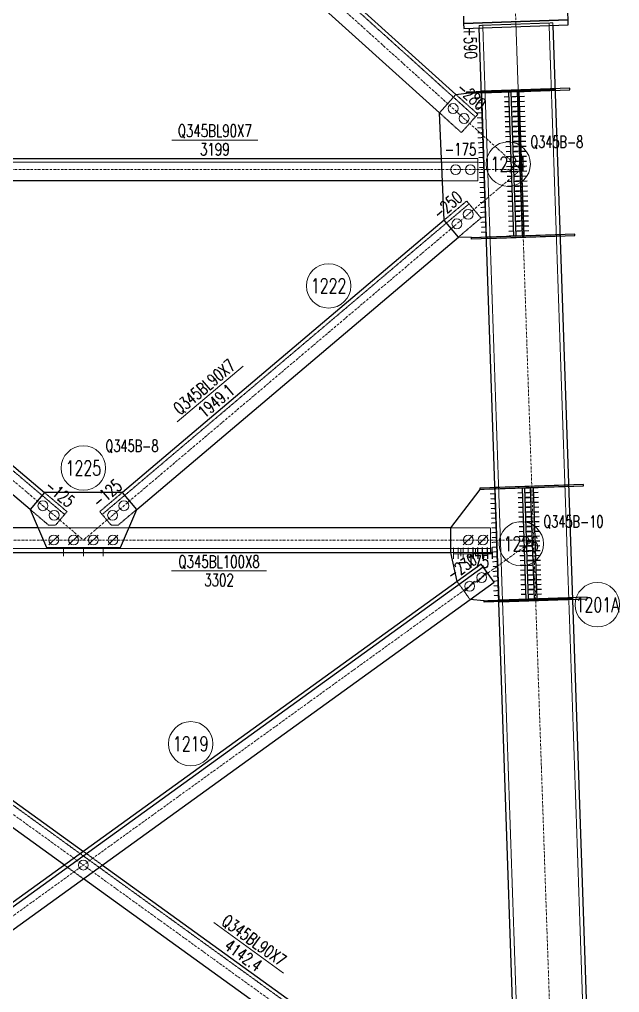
# Model space of a CAD drawing. Extents: x 4047 to 43290, y -150151 to -101862.
# Drawn here: x 40606 to 43040, y -141079 to -137136 of the extents above; entities that cross this region are included whole.
import ezdxf
from ezdxf.enums import TextEntityAlignment as Align

# ---------------------------------------------------------------- set-up
doc = ezdxf.new("R2010")
doc.units = 0
doc.header["$MEASUREMENT"] = 0
doc.linetypes.add('Dash', pattern=[2.75, 2, -0.75])
doc.linetypes.add('DashDot', pattern=[15.6, 9, -3, 0.6, -3])
doc.layers.get('0').update_dxf_attribs({"linetype": 'CONTINUOUS', "lineweight": 25})
doc.styles.get("Standard").update_dxf_attribs({"font": 'simplex.shx', "width": 0.7, "height": 3, "bigfont": 'gbhzfs.shx'})

# ---------------------------------------------------------------- blocks, each defined once
blk = doc.blocks.new('M20X45S')
at = {"color": 3, "linetype": 'Continuous', "lineweight": 13}
blk.add_circle((0, 0), 1, dxfattribs=at)
blk = doc.blocks.new('M20X55S')
at = {"color": 3, "linetype": 'Continuous', "lineweight": 13}
blk.add_line((-1, -1), (1, 1), dxfattribs=at)
blk.add_circle((0, 0), 1, dxfattribs=at)

msp = doc.modelspace()

# ---------------------------------------------------------------- linework, layer by layer
at = {"color": 2, "linetype": 'DashDot', "lineweight": 15}
for p, q in [((42376.05543, -130050.3487), (42639.90418, -137744.18072)), ((39197.25712, -134642.35624), (42639.90418, -137744.18072)), ((42619.68288, -137154.52735), (42883.53163, -144848.35938)), ((39090.85044, -137744.17792), (40865.39546, -139245.06297)), ((39090.88457, -137744.18072), (42639.90418, -137744.18072)), ((42639.93832, -137744.17792), (40865.3933, -139245.06297)), ((42691.37526, -139245.06319), (38946.76732, -141946.65232)), ((39039.4135, -139245.06319), (42784.02144, -141946.65232)), ((39039.41399, -139245.06354), (42691.37477, -139245.06354))]:
    msp.add_line(p, q, dxfattribs=at)
at = {"color": 1, "linetype": 'Dash', "lineweight": 20}
for p, q in [((39387.8433, -134766.96326), (42455.3134, -137530.75335)), ((42470.27071, -137159.65123), (42769.09505, -137149.40348)), ((42754.10386, -137149.91758), (42997.04584, -144234.10798)), ((42769.09505, -137149.40348), (42769.43778, -137159.39761)), ((42470.61345, -137169.64535), (42470.27071, -137159.65123)), ((42485.2619, -137159.13712), (42728.20388, -144243.32753)), ((42376.20306, -137439.28448), (42465.35402, -137519.60948)), ((42419.81981, -137434.85694), (42479.63814, -137432.80556)), ((42479.63814, -137432.80556), (42459.64989, -137433.49103)), ((42480.32959, -137452.96816), (42460.34134, -137453.65363)), ((42481.02104, -137473.13077), (42461.03279, -137473.81623)), ((42481.71248, -137493.29337), (42461.72423, -137493.97884)), ((42398.41652, -137593.90195), (42309.26556, -137513.57695)), ((42465.35402, -137519.60948), (42398.41652, -137593.90195)), ((42482.40393, -137513.45597), (42462.41568, -137514.14144)), ((42483.09538, -137533.61858), (42463.10713, -137534.30404)), ((42483.78682, -137553.78118), (42463.79857, -137554.46665)), ((42484.47827, -137573.94378), (42464.49002, -137574.62925)), ((42485.16972, -137594.10639), (42465.18147, -137594.79186)), ((42485.86117, -137614.26899), (42465.87292, -137614.95446)), ((42486.55261, -137634.4316), (42466.56436, -137635.11706)), ((42487.24406, -137654.5942), (42467.25581, -137655.27967)), ((42317.41514, -137699.18072), (42464.90418, -137699.18072)), ((42464.90418, -137699.18072), (42464.90418, -137789.18072)), ((42487.93551, -137674.7568), (42467.94726, -137675.44227)), ((42488.62695, -137694.91941), (42468.6387, -137695.60488)), ((39265.88457, -137714.18072), (42464.90418, -137714.18072)), ((42489.3184, -137715.08201), (42469.33015, -137715.76748)), ((42490.00985, -137735.24462), (42470.0216, -137735.93008)), ((42490.70129, -137755.40722), (42470.71305, -137756.09269)), ((42491.39274, -137775.56982), (42471.40449, -137776.25529)), ((42464.90418, -137789.18072), (42321.36691, -137789.18072)), ((42492.08419, -137795.73243), (42472.09594, -137796.4179)), ((42492.77564, -137815.89503), (42472.78739, -137816.5805)), ((42493.46708, -137836.05764), (42473.47883, -137836.7431)), ((42494.15853, -137856.22024), (42474.17028, -137856.90571)), ((39301.10503, -137882.71683), (40789.32824, -139141.43494)), ((42429.68373, -137882.71683), (40941.46052, -139141.43494)), ((42419.99704, -137871.26397), (42328.37369, -137948.75769)), ((42478.11719, -137939.98112), (42419.99704, -137871.26397)), ((42494.84998, -137876.38284), (42474.86173, -137877.06831)), ((42495.54142, -137896.54545), (42475.55317, -137897.23092)), ((42386.49395, -138017.47476), (42478.11719, -137939.98112)), ((42496.23287, -137916.70805), (42476.24462, -137917.39352)), ((42496.92432, -137936.87066), (42476.93607, -137937.55612)), ((42497.61577, -137957.03326), (42477.62752, -137957.71873)), ((42498.30721, -137977.19586), (42478.31896, -137977.88133)), ((42499.69011, -138017.52107), (42439.87177, -138019.57245)), ((42498.99866, -137997.35847), (42479.01041, -137998.04394)), ((42499.69011, -138017.52107), (42479.70186, -138018.20654)), ((42474.87359, -139040.22575), (42534.69192, -139038.17436)), ((42534.69192, -139038.17436), (42514.70367, -139038.85983)), ((40707.39292, -139052.48948), (40799.01493, -139129.98208)), ((41023.39584, -139052.48948), (40931.77382, -139129.98208)), ((42535.36455, -139057.7881), (42515.3763, -139058.47356)), ((42536.03717, -139077.40183), (42516.04892, -139078.0873)), ((40724.09723, -139184.49211), (40649.27303, -139121.20686)), ((41006.69153, -139184.49211), (41081.51572, -139121.20686)), ((42536.7098, -139097.01556), (42516.72155, -139097.70103)), ((42537.38242, -139116.6293), (42517.39417, -139117.31476)), ((40799.01493, -139129.98208), (40752.51881, -139184.95581)), ((40931.77382, -139129.98208), (40978.26995, -139184.95581)), ((42538.05505, -139136.24303), (42518.0668, -139136.9285)), ((42538.72767, -139155.85676), (42518.73942, -139156.54223)), ((41049.77513, -139195.06354), (40681.01363, -139195.06354)), ((40752.51881, -139184.95581), (40724.09723, -139184.49211)), ((40978.26995, -139184.95581), (41006.69153, -139184.49211)), ((42516.37477, -139195.06354), (42356.37477, -139195.06354)), ((42516.37477, -139295.06354), (42516.37477, -139195.06354)), ((42539.40029, -139175.4705), (42519.41205, -139176.15596)), ((42540.07292, -139195.08423), (42520.08467, -139195.7697)), ((42540.74554, -139214.69796), (42520.75729, -139215.38343)), ((42541.41817, -139234.3117), (42521.42992, -139234.99716)), ((39214.41399, -139280.06354), (42516.37477, -139280.06354)), ((42366.37477, -139295.06354), (42366.37477, -139275.0753)), ((42386.02967, -139295.06354), (42386.02967, -139275.0753)), ((42405.68456, -139295.06354), (42405.68456, -139275.0753)), ((42425.33946, -139295.06354), (42425.33946, -139275.0753)), ((42444.99435, -139295.06354), (42444.99435, -139275.0753)), ((42464.64925, -139295.06354), (42464.64925, -139275.0753)), ((42484.30414, -139295.06354), (42484.30414, -139275.0753)), ((42503.95904, -139295.06354), (42503.95904, -139275.0753)), ((42542.09079, -139253.92543), (42522.10254, -139254.6109)), ((42542.76342, -139273.53916), (42522.77517, -139274.22463)), ((42523.61393, -139295.06354), (42523.61393, -139275.0753)), ((42356.37477, -139295.06354), (42516.37477, -139295.06354)), ((42366.37477, -139295.06354), (42366.37477, -139301.06001)), ((42523.61393, -139295.06354), (42366.37477, -139295.06354)), ((42366.37477, -139301.06001), (42366.37477, -139321.04825)), ((42366.37477, -139301.06001), (42523.61393, -139301.06001)), ((42386.02967, -139301.06001), (42386.02967, -139321.04825)), ((42405.68456, -139301.06001), (42405.68456, -139321.04825)), ((42425.33946, -139301.06001), (42425.33946, -139321.04825)), ((42444.99435, -139301.06001), (42444.99435, -139321.04825)), ((42464.64925, -139301.06001), (42464.64925, -139321.04825)), ((42484.30414, -139301.06001), (42484.30414, -139321.04825)), ((42503.95904, -139301.06001), (42503.95904, -139321.04825)), ((42543.43604, -139293.1529), (42523.44779, -139293.83836)), ((42523.61393, -139301.06001), (42523.61393, -139295.06354)), ((42523.61393, -139301.06001), (42523.61393, -139321.04825)), ((42544.10867, -139312.76663), (42524.12042, -139313.4521)), ((39243.48962, -139355.30354), (42602.88582, -141778.97737)), ((42544.78129, -139332.38036), (42524.79304, -139333.06583)), ((42545.45391, -139351.99409), (42525.46566, -139352.67956)), ((42546.12654, -139371.60783), (42526.13829, -139372.2933)), ((42546.79916, -139391.22156), (42526.81091, -139391.90703)), ((42433.86336, -139486.33698), (42381.20573, -139413.34949)), ((42547.47179, -139410.83529), (42527.48354, -139411.52076)), ((42548.14441, -139430.44903), (42528.15616, -139431.1345)), ((42548.81704, -139450.06276), (42528.82879, -139450.74823)), ((42549.48966, -139469.67649), (42529.50141, -139470.36196)), ((42550.16229, -139489.29023), (42490.34395, -139491.34161)), ((42550.16229, -139489.29023), (42530.17404, -139489.9757)), ((40865.39438, -140506.94848), (40942.3063, -140562.43744)), ((40865.39438, -140617.92641), (40788.48246, -140562.43744))]:
    msp.add_line(p, q, dxfattribs=at)
at = {"color": 7, "linetype": 'Continuous', "lineweight": 30}
for p, q in [((42625.22838, -137427.81275), (42605.24014, -137428.49822)), ((42633.22367, -137427.53857), (42653.21191, -137426.8531)), ((42591.22655, -137428.9788), (42571.76053, -137429.64635)), ((42591.918, -137449.1414), (42572.45198, -137449.80896)), ((42599.01296, -137428.71177), (42618.47897, -137428.04421)), ((42599.7044, -137448.87438), (42619.17042, -137448.20682)), ((42625.91982, -137447.97536), (42605.93159, -137448.66082)), ((42633.91512, -137447.70117), (42653.90336, -137447.0157)), ((42634.60657, -137467.86377), (42654.5948, -137467.17831)), ((42592.60944, -137469.304), (42573.14343, -137469.97156)), ((42593.30089, -137489.46661), (42573.83488, -137490.13417)), ((42600.39585, -137469.03698), (42619.86187, -137468.36942)), ((42601.0873, -137489.19958), (42620.55331, -137488.53203)), ((42626.61127, -137468.13796), (42606.62304, -137468.82343)), ((42627.30272, -137488.30056), (42607.31448, -137488.98603)), ((42635.29801, -137488.02638), (42655.28625, -137487.34091)), ((42593.99234, -137509.62921), (42574.52632, -137510.29677)), ((42594.68379, -137529.79182), (42575.21777, -137530.45937)), ((42601.77874, -137509.36219), (42621.24476, -137508.69463)), ((42602.47019, -137529.52479), (42621.93621, -137528.85723)), ((42627.99417, -137508.46317), (42608.00593, -137509.14864)), ((42628.68561, -137528.62577), (42608.69738, -137529.31124)), ((42635.98946, -137508.18898), (42655.9777, -137507.50351)), ((42636.68091, -137528.35159), (42656.66914, -137527.66612)), ((42595.37523, -137549.95442), (42575.90922, -137550.62198)), ((42596.06668, -137570.11702), (42576.60066, -137570.78458)), ((42603.16164, -137549.6874), (42622.62765, -137549.01984)), ((42603.85309, -137569.85), (42623.3191, -137569.18244)), ((42629.37706, -137548.78838), (42609.38882, -137549.47384)), ((42630.06851, -137568.95098), (42610.08027, -137569.63645)), ((42637.37235, -137548.51419), (42657.36059, -137547.82872)), ((42638.0638, -137568.67679), (42658.05204, -137567.99133)), ((42596.75813, -137590.27963), (42577.29211, -137590.94719)), ((42597.44957, -137610.44223), (42577.98356, -137611.10979)), ((42604.54453, -137590.0126), (42624.01055, -137589.34504)), ((42605.23598, -137610.17521), (42624.702, -137609.50765)), ((42630.75995, -137589.11358), (42610.77172, -137589.79905)), ((42631.4514, -137609.27619), (42611.46317, -137609.96166)), ((42638.75525, -137588.8394), (42658.74349, -137588.15393)), ((42639.4467, -137609.002), (42659.43493, -137608.31653)), ((42598.14102, -137630.60483), (42578.67501, -137631.27239)), ((42598.83247, -137650.76744), (42579.36645, -137651.435)), ((42605.92743, -137630.33781), (42625.39344, -137629.67025)), ((42606.61887, -137650.50042), (42626.08489, -137649.83286)), ((42632.14285, -137629.43879), (42612.15461, -137630.12426)), ((42632.8343, -137649.6014), (42612.84606, -137650.28686)), ((42640.13814, -137629.1646), (42660.12638, -137628.47914)), ((42640.82959, -137649.32721), (42660.81783, -137648.64174)), ((42599.52392, -137670.93004), (42580.0579, -137671.5976)), ((42600.21536, -137691.09265), (42580.74935, -137691.76021)), ((42607.31032, -137670.66302), (42626.77634, -137669.99546)), ((42608.00177, -137690.82562), (42627.46778, -137690.15806)), ((42633.52574, -137669.764), (42613.53751, -137670.44947)), ((42634.21719, -137689.9266), (42614.22895, -137690.61207)), ((42641.52104, -137669.48981), (42661.50927, -137668.80435)), ((42642.21248, -137689.65242), (42662.20072, -137688.96695)), ((42600.90681, -137711.25525), (42581.44079, -137711.92281)), ((42601.59826, -137731.41785), (42582.13224, -137732.08541)), ((42608.69322, -137710.98823), (42628.15923, -137710.32067)), ((42609.38466, -137731.15083), (42628.85068, -137730.48327)), ((42634.90864, -137710.08921), (42614.9204, -137710.77467)), ((42635.60008, -137730.25181), (42615.61185, -137730.93728)), ((42642.90393, -137709.81502), (42662.89217, -137709.12955)), ((42643.59538, -137729.97762), (42663.58361, -137729.29216)), ((42602.2897, -137751.58046), (42582.82369, -137752.24802)), ((42602.98115, -137771.74306), (42583.51514, -137772.41062)), ((42610.07611, -137751.31344), (42629.54213, -137750.64588)), ((42610.76756, -137771.47604), (42630.23357, -137770.80848)), ((42636.29153, -137750.41442), (42616.3033, -137751.09988)), ((42636.98298, -137770.57702), (42616.99474, -137771.26249)), ((42644.28683, -137750.14023), (42664.27506, -137749.45476)), ((42644.97827, -137770.30283), (42664.96651, -137769.61736)), ((42603.6726, -137791.90567), (42584.20658, -137792.57322)), ((42604.36405, -137812.06827), (42584.89803, -137812.73583)), ((42611.459, -137791.63864), (42630.92502, -137790.97108)), ((42612.15045, -137811.80125), (42631.61647, -137811.13369)), ((42637.67443, -137790.73962), (42617.68619, -137791.42509)), ((42638.36587, -137810.90223), (42618.37764, -137811.58769)), ((42645.66972, -137790.46544), (42665.65796, -137789.77997)), ((42646.36117, -137810.62804), (42666.3494, -137809.94257)), ((42605.05549, -137832.23087), (42585.58948, -137832.89843)), ((42605.74694, -137852.39348), (42586.28092, -137853.06104)), ((42612.8419, -137831.96385), (42632.30791, -137831.29629)), ((42613.53335, -137852.12645), (42632.99936, -137851.4589)), ((42639.05732, -137831.06483), (42619.06908, -137831.7503)), ((42639.74877, -137851.22744), (42619.76053, -137851.9129)), ((42647.05261, -137830.79064), (42667.04085, -137830.10518)), ((42647.74406, -137850.95325), (42667.7323, -137850.26778)), ((42606.43839, -137872.55608), (42586.97237, -137873.22364)), ((42607.12983, -137892.71869), (42587.66382, -137893.38624)), ((42614.22479, -137872.28906), (42633.69081, -137871.6215)), ((42614.91624, -137892.45166), (42634.38226, -137891.7841)), ((42640.44021, -137871.39004), (42620.45198, -137872.07551)), ((42641.13166, -137891.55264), (42621.14343, -137892.23811)), ((42648.43551, -137871.11585), (42668.42374, -137870.43038)), ((42649.12696, -137891.27846), (42669.11519, -137890.59299)), ((42607.82128, -137912.88129), (42588.35527, -137913.54885)), ((42608.51273, -137933.04389), (42589.04671, -137933.71145)), ((42615.60769, -137912.61427), (42635.0737, -137911.94671)), ((42616.29913, -137932.77687), (42635.76515, -137932.10931)), ((42641.82311, -137911.71525), (42621.83487, -137912.40071)), ((42642.51456, -137931.87785), (42622.52632, -137932.56332)), ((42649.8184, -137911.44106), (42669.80664, -137910.75559)), ((42650.50985, -137931.60366), (42670.49809, -137930.9182)), ((42609.20417, -137953.2065), (42589.73816, -137953.87406)), ((42609.89562, -137973.3691), (42590.42961, -137974.03666)), ((42616.99058, -137952.93947), (42636.4566, -137952.27192)), ((42617.68203, -137973.10208), (42637.14804, -137972.43452)), ((42643.206, -137952.04045), (42623.21777, -137952.72592)), ((42643.89745, -137972.20306), (42623.90921, -137972.88853)), ((42651.2013, -137951.76627), (42671.18953, -137951.0808)), ((42651.89274, -137971.92887), (42671.88098, -137971.2434)), ((42610.58707, -137993.53171), (42591.12105, -137994.19926)), ((42611.27852, -138013.69431), (42591.8125, -138014.36187)), ((42618.37348, -137993.26468), (42637.83949, -137992.59712)), ((42619.06492, -138013.42729), (42638.53094, -138012.75973)), ((42644.5889, -137992.36566), (42624.60066, -137993.05113)), ((42645.28034, -138012.52827), (42625.29211, -138013.21373)), ((42652.58419, -137992.09148), (42672.57243, -137991.40601)), ((42653.27564, -138012.25408), (42673.26387, -138011.56861)), ((42646.27429, -139034.34781), (42626.80846, -139035.01536)), ((42654.06062, -139034.08079), (42673.52645, -139033.41324)), ((42679.28275, -139033.21583), (42659.29451, -139033.9013)), ((42689.27687, -139032.8731), (42709.2651, -139032.18763)), ((42646.94691, -139053.96154), (42627.48109, -139054.62909)), ((42647.61954, -139073.57528), (42628.15371, -139074.24283)), ((42654.73324, -139053.69452), (42674.19907, -139053.02697)), ((42655.40587, -139073.30825), (42674.87169, -139072.6407)), ((42679.95537, -139052.82956), (42659.96714, -139053.51503)), ((42680.628, -139072.4433), (42660.63976, -139073.12877)), ((42689.94949, -139052.48683), (42709.93773, -139051.80136)), ((42690.62212, -139072.10056), (42710.61035, -139071.4151)), ((42648.29216, -139093.18901), (42628.82634, -139093.85656)), ((42648.96479, -139112.80274), (42629.49896, -139113.47029)), ((42656.07849, -139092.92199), (42675.54432, -139092.25444)), ((42656.75112, -139112.53572), (42676.21694, -139111.86817)), ((42681.30062, -139092.05703), (42661.31239, -139092.7425)), ((42681.97325, -139111.67076), (42661.98501, -139112.35623)), ((42691.29474, -139091.7143), (42711.28298, -139091.02883)), ((42691.96736, -139111.32803), (42711.9556, -139110.64256)), ((42649.63741, -139132.41647), (42630.17159, -139133.08403)), ((42650.31004, -139152.03021), (42630.84421, -139152.69776)), ((42657.42374, -139132.14945), (42676.88957, -139131.4819)), ((42658.09637, -139151.76319), (42677.56219, -139151.09564)), ((42682.64587, -139131.2845), (42662.65763, -139131.96997)), ((42683.3185, -139150.89823), (42663.33026, -139151.5837)), ((42692.63999, -139130.94176), (42712.62822, -139130.2563)), ((42693.31261, -139150.5555), (42713.30085, -139149.87003)), ((42650.98266, -139171.64394), (42631.51684, -139172.31149)), ((42651.65529, -139191.25767), (42632.18946, -139191.92523)), ((42658.76899, -139171.37692), (42678.23482, -139170.70937)), ((42659.44162, -139190.99065), (42678.90744, -139190.3231)), ((42683.99112, -139170.51196), (42664.00288, -139171.19743)), ((42684.66374, -139190.1257), (42664.67551, -139190.81116)), ((42693.98524, -139170.16923), (42713.97347, -139169.48376)), ((42694.65786, -139189.78296), (42714.6461, -139189.0975)), ((42652.32791, -139210.87141), (42632.86208, -139211.53896)), ((42653.00053, -139230.48514), (42633.53471, -139231.15269)), ((42660.11424, -139210.60439), (42679.58007, -139209.93683)), ((42660.78686, -139230.21812), (42680.25269, -139229.55057)), ((42685.33637, -139209.73943), (42665.34813, -139210.4249)), ((42686.00899, -139229.35316), (42666.02076, -139230.03863)), ((42695.33049, -139209.3967), (42715.31872, -139208.71123)), ((42696.00311, -139229.01043), (42715.99135, -139228.32496)), ((42446.01357, -139295.32418), (42446.0137, -139275.33005)), ((42465.41508, -139295.32431), (42465.41521, -139275.33018)), ((42484.81658, -139295.32443), (42484.81671, -139275.3303)), ((42504.21809, -139295.32456), (42504.21822, -139275.33043)), ((42523.61959, -139295.32469), (42523.61972, -139275.33055)), ((42653.67316, -139250.09887), (42634.20733, -139250.76643)), ((42654.34578, -139269.71261), (42634.87996, -139270.38016)), ((42661.45949, -139249.83185), (42680.92531, -139249.1643)), ((42662.13211, -139269.44559), (42681.59794, -139268.77803)), ((42686.68162, -139248.9669), (42666.69338, -139249.65236)), ((42687.35424, -139268.58063), (42667.36601, -139269.2661)), ((42696.67574, -139248.62416), (42716.66397, -139247.9387)), ((42697.34836, -139268.2379), (42717.3366, -139267.55243)), ((42446.01354, -139301.32242), (42446.01341, -139321.31655)), ((42465.41504, -139301.32255), (42465.41491, -139321.31668)), ((42484.81654, -139301.32267), (42484.81641, -139321.31681)), ((42504.21805, -139301.3228), (42504.21792, -139321.31693)), ((42523.61955, -139301.32293), (42523.61942, -139321.31706)), ((42655.01841, -139289.32634), (42635.55258, -139289.99389)), ((42655.69103, -139308.94007), (42636.22521, -139309.60763)), ((42662.80474, -139289.05932), (42682.27056, -139288.39177)), ((42663.47736, -139308.67305), (42682.94319, -139308.0055)), ((42688.02687, -139288.19436), (42668.03863, -139288.87983)), ((42688.69949, -139307.8081), (42668.71125, -139308.49356)), ((42698.02098, -139287.85163), (42718.00922, -139287.16616)), ((42698.69361, -139307.46536), (42718.68184, -139306.7799)), ((42487.29914, -139355.30354), (39127.90293, -141778.97737)), ((42656.36366, -139328.55381), (42636.89783, -139329.22136)), ((42657.03628, -139348.16754), (42637.57045, -139348.83509)), ((42664.14999, -139328.28679), (42683.61581, -139327.61923)), ((42664.82261, -139347.90052), (42684.28844, -139347.23297)), ((42689.37211, -139327.42183), (42669.38388, -139328.1073)), ((42690.04474, -139347.03556), (42670.0565, -139347.72103)), ((42699.36623, -139327.0791), (42719.35447, -139326.39363)), ((42700.03886, -139346.69283), (42720.02709, -139346.00736)), ((42657.7089, -139367.78127), (42638.24308, -139368.44883)), ((42658.38153, -139387.39501), (42638.9157, -139388.06256)), ((42665.49524, -139367.51425), (42684.96106, -139366.8467)), ((42666.16786, -139387.12799), (42685.63369, -139386.46043)), ((42690.71736, -139366.6493), (42670.72913, -139367.33476)), ((42691.38999, -139386.26303), (42671.40175, -139386.9485)), ((42700.71148, -139366.30656), (42720.69972, -139365.6211)), ((42701.38411, -139385.9203), (42721.37234, -139385.23483)), ((42659.05415, -139407.00874), (42639.58833, -139407.67629)), ((42659.72678, -139426.62247), (42640.26095, -139427.29003)), ((42666.84048, -139406.74172), (42686.30631, -139406.07417)), ((42667.51311, -139426.35545), (42686.97893, -139425.6879)), ((42692.06261, -139405.87676), (42672.07438, -139406.56223)), ((42692.73524, -139425.4905), (42672.747, -139426.17596)), ((42702.05673, -139405.53403), (42722.04497, -139404.84856)), ((42702.72935, -139425.14776), (42722.71759, -139424.4623)), ((42660.3994, -139446.23621), (42640.93358, -139446.90376)), ((42661.07203, -139465.84994), (42641.6062, -139466.51749)), ((42668.18573, -139445.96919), (42687.65156, -139445.30163)), ((42668.85836, -139465.58292), (42688.32418, -139464.91537)), ((42693.40786, -139445.10423), (42673.41962, -139445.7897)), ((42694.08049, -139464.71796), (42674.09225, -139465.40343)), ((42703.40198, -139444.7615), (42723.39022, -139444.07603)), ((42704.0746, -139464.37523), (42724.06284, -139463.68976)), ((42661.74465, -139485.46367), (42642.27883, -139486.13123)), ((42669.53098, -139485.19665), (42688.99681, -139484.5291)), ((42694.75311, -139484.3317), (42674.76487, -139485.01716)), ((42704.74723, -139483.98896), (42724.73546, -139483.30349))]:
    msp.add_line(p, q, dxfattribs=at)
at = {"color": 7, "linetype": 'Continuous', "lineweight": 13}
for p, q in [((41223.56431, -137624.18072), (41573.56431, -137624.18072)), ((41513.03161, -138540.13385), (41245.79792, -138766.15631)), ((41223.22118, -139370.06354), (41608.22118, -139370.06354)), ((41393.82461, -140795.70876), (41677.66484, -141000.48845))]:
    msp.add_line(p, q, dxfattribs=at)
at = {"color": 7, "linetype": 'Continuous', "lineweight": 30}
for points in [[(40940.09092, -136145.34766), (42376.20306, -137439.28448)], [(42309.26556, -137513.57695), (40865.39438, -136212.64923)], [(42831.21559, -137137.26727), (42830.18739, -137107.28489)], [(42406.43649, -137121.81681), (42407.4647, -137151.79919)], [(42831.21559, -137137.26727), (42407.4647, -137151.79919)], [(42407.4647, -137151.79919), (42831.21559, -137137.26727)], [(42407.4647, -137151.79919), (42408.15016, -137171.78744)], [(42831.90106, -137157.25552), (42831.21559, -137137.26727)], [(42408.15016, -137171.78744), (42831.90106, -137157.25552)], [(42712.86996, -144233.8475), (42470.61345, -137169.64535)], [(42769.43778, -137159.39761), (43011.6943, -144223.59976)], [(42419.61417, -137428.86046), (42776.89651, -137416.60799)], [(42777.10215, -137422.60446), (42419.81981, -137434.85694)], [(42838.07612, -137414.50992), (42481.76233, -137426.72918)], [(42481.76233, -137426.72918), (42481.96797, -137432.72566)], [(42481.96797, -137432.72566), (42838.28176, -137420.5064)], [(42633.22367, -137427.53857), (42625.22838, -137427.81275)], [(42625.22838, -137427.81275), (42645.28034, -138012.52827)], [(42653.27564, -138012.25408), (42633.22367, -137427.53857)], [(42776.89651, -137416.60799), (42777.10215, -137422.60446)], [(42838.28176, -137420.5064), (42838.07612, -137414.50992)], [(42309.26556, -137513.57695), (42376.20306, -137439.28448)], [(42376.20306, -137439.28448), (42419.67339, -137434.86196)], [(42419.81981, -137434.85694), (42419.61417, -137428.86046)], [(42419.67339, -137434.86196), (42419.81981, -137434.85694)], [(42479.63814, -137432.80556), (42499.69011, -138017.52107)], [(42591.22655, -137428.9788), (42599.01296, -137428.71177)], [(42611.27852, -138013.69431), (42591.22655, -137428.9788)], [(42599.01296, -137428.71177), (42619.06492, -138013.42729)], [(42328.37371, -137948.75825), (42309.26556, -137513.57695)], [(39413.37361, -137699.18072), (42317.41514, -137699.18072)], [(42321.36691, -137789.18072), (39409.42185, -137789.18072)], [(39402.41507, -137948.75769), (40707.39292, -139052.48948)], [(42328.37369, -137948.75769), (41023.39584, -139052.48948)], [(42386.49331, -138017.47473), (42328.37371, -137948.75825)], [(40649.27303, -139121.20686), (39344.2948, -138017.47476)], [(41081.51572, -139121.20686), (42386.49395, -138017.47476)], [(42439.72536, -138019.57748), (42386.49331, -138017.47473)], [(42439.87177, -138019.57245), (42797.15411, -138007.31998)], [(42797.35975, -138013.31645), (42440.07741, -138025.56893)], [(42858.33373, -138005.22191), (42502.01994, -138017.44117)], [(42502.01994, -138017.44117), (42502.22558, -138023.43765)], [(42502.22558, -138023.43765), (42858.53937, -138011.21839)], [(42619.06492, -138013.42729), (42611.27852, -138013.69431)], [(42645.28034, -138012.52827), (42653.27564, -138012.25408)], [(42797.15411, -138007.31998), (42797.35975, -138013.31645)], [(42858.53937, -138011.21839), (42858.33373, -138005.22191)], [(42439.87177, -138019.57245), (42439.72536, -138019.57748)], [(42440.07741, -138025.56893), (42439.87177, -138019.57245)], [(42356.37477, -139195.06354), (42474.72717, -139040.23077)], [(42474.66795, -139034.22927), (42831.95029, -139021.97679)], [(42474.87359, -139040.22575), (42474.66795, -139034.22927)], [(42474.72717, -139040.23077), (42474.87359, -139040.22575)], [(42832.15593, -139027.97327), (42474.87359, -139040.22575)], [(42534.69192, -139038.17436), (42550.16229, -139489.29023)], [(42893.13023, -139019.87872), (42536.80989, -139032.0982)], [(42536.80989, -139032.0982), (42537.01553, -139038.09468)], [(42537.01553, -139038.09468), (42893.33587, -139025.87519)], [(42646.27429, -139034.34781), (42654.06062, -139034.08079)], [(42661.74465, -139485.46367), (42646.27429, -139034.34781)], [(42654.06062, -139034.08079), (42669.53098, -139485.19665)], [(42679.28275, -139033.21583), (42689.27687, -139032.8731)], [(42694.75311, -139484.3317), (42679.28275, -139033.21583)], [(42689.27687, -139032.8731), (42704.74723, -139483.98896)], [(42831.95029, -139021.97679), (42832.15593, -139027.97327)], [(42893.33587, -139025.87519), (42893.13023, -139019.87872)], [(40707.39224, -139052.48948), (40649.27265, -139121.20596)], [(41023.39652, -139052.48948), (40707.39224, -139052.48948)], [(41081.51611, -139121.20596), (41023.39652, -139052.48948)], [(40649.27265, -139121.20596), (40715.39438, -139275.06354)], [(41015.39438, -139275.06354), (41081.51611, -139121.20596)], [(40681.01363, -139195.06354), (39374.41399, -139195.06354)], [(42356.37477, -139195.06354), (41049.77513, -139195.06354)], [(42356.37477, -139295.06354), (42356.37477, -139195.06354)], [(40715.39438, -139275.06354), (41015.39438, -139275.06354)], [(39374.41399, -139295.06354), (42356.37477, -139295.06354)], [(42381.20573, -139413.34949), (42356.37477, -139295.06354)], [(42446.01354, -139301.32242), (42446.01357, -139295.32418)], [(42523.61955, -139301.32293), (42446.01354, -139301.32242)], [(42446.01357, -139295.32418), (42523.61959, -139295.32469)], [(42523.61959, -139295.32469), (42523.61955, -139301.32293)], [(42478.52286, -139343.13896), (39119.12666, -141766.81279)], [(42531.1805, -139416.12644), (42478.52286, -139343.13896)], [(39171.7843, -141839.80028), (42531.1805, -139416.12644)], [(39349.58303, -139413.34949), (40865.39438, -140506.94848)], [(42908.80623, -139476.99106), (42552.48589, -139489.21054)], [(42909.01187, -139482.98753), (42908.80623, -139476.99106)], [(40788.48246, -140562.43744), (39296.92539, -139486.33698)], [(42490.19754, -139491.34663), (42433.86336, -139486.33698)], [(42490.34395, -139491.34161), (42490.19754, -139491.34663)], [(42490.34395, -139491.34161), (42847.62629, -139479.08913)], [(42490.54959, -139497.33809), (42490.34395, -139491.34161)], [(42847.83193, -139485.08561), (42490.54959, -139497.33809)], [(42552.48589, -139489.21054), (42552.69153, -139495.20702)], [(42552.69153, -139495.20702), (42909.01187, -139482.98753)], [(42669.53098, -139485.19665), (42661.74465, -139485.46367)], [(42704.74723, -139483.98896), (42694.75311, -139484.3317)], [(42847.62629, -139479.08913), (42847.83193, -139485.08561)], [(40942.3063, -140562.43744), (42514.34584, -141696.60289)], [(42461.6882, -141769.59038), (40865.39438, -140617.92641)]]:
    msp.add_lwpolyline(points, dxfattribs=at)
at = {"color": 3, "linetype": 'Continuous', "lineweight": 20}
for points in [[(40785.39438, -139310.06354), (40785.39438, -139280.06354)], [(40865.39438, -139310.06354), (40865.39438, -139280.06354)], [(40945.39438, -139310.06354), (40945.39438, -139280.06354)], [(42396.37477, -139310.06354), (42396.37477, -139280.06354)], [(42456.37477, -139310.06354), (42456.37477, -139280.06354)]]:
    msp.add_lwpolyline(points, dxfattribs=at)
at = {"color": 7, "linetype": 'Continuous', "lineweight": 13}
for centre in [(42588.60596, -137721.77025), (41859.99046, -138215.2478), (40865.39438, -138953.48948), (42641.36894, -139260.33923), (42950.01696, -139507.37294), (41300.80073, -140070.744)]:
    msp.add_circle(centre, 90, dxfattribs=at)

# ---------------------------------------------------------------- block references
at = {"color": 3, "linetype": 'Continuous', "lineweight": 13, "xscale": 20, "yscale": 20, "zscale": 20}
for name, p in [('M20X45S', (42365.02205, -137496.51197)), ('M20X45S', (42409.59753, -137536.67447)), ('M20X45S', (42374.90418, -137744.18072)), ('M20X45S', (42434.90418, -137744.18072)), ('M20X45S', (42426.15074, -137924.99643)), ('M20X45S', (42380.33925, -137963.74314)), ('M20X45S', (40701.23819, -139106.22107)), ('M20X45S', (41029.55057, -139106.22107)), ('M20X45S', (40747.04967, -139144.96778)), ('M20X45S', (40983.73908, -139144.96778)), ('M20X55S', (40745.39438, -139245.06354)), ('M20X55S', (40825.39438, -139245.06354)), ('M20X55S', (40905.39438, -139245.06354)), ('M20X55S', (40985.39438, -139245.06354)), ('M20X55S', (42426.37477, -139245.06354)), ('M20X55S', (42486.37477, -139245.06354)), ('M20X55S', (42480.52203, -139397.1856)), ('M20X55S', (42431.86371, -139432.29069)), ('M20X45S', (40865.39304, -140562.43841))]:
    msp.add_blockref(name, p, dxfattribs=at)

# ---------------------------------------------------------------- texts
at = {"color": 7, "linetype": 'Continuous', "lineweight": 13, "width": 0.7}
for s, rotation, p in [('+590', 271.96410552, (42435.19188, -137230.89535)), ('-280', 317.98115287, (42438.45086, -137444.89356)), ('-250', 40.22406838, (42342.33357, -137887.83631)), ('Q345BL90X7', 40.22406838, (41355.19803, -138624.51293)), ('1949.1', 40.22406838, (41403.6315, -138681.77723)), ('-125', 40.22406838, (40961.00383, -139056.14544)), ('-125', 319.77593162, (40769.78493, -139056.14544)), ('-230', 35.8089844, (42399.81413, -139353.68344)), ('Q345BL90X7', 324.1910156, (41557.68541, -140867.68715)), ('4142.4', 324.1910156, (41513.80404, -140928.51006))]:
    msp.add_text(s, height=50, rotation=rotation, dxfattribs=at).set_placement(p, align=Align.MIDDLE_CENTER)
for s, height, p in [('Q345BL90X7', 50, (41398.56431, -137586.68072)), ('3199', 50, (41398.56431, -137661.68072)), ('-175', 50, (42394.90418, -137661.68072)), ('1224', 60, (42588.60596, -137721.77025)), ('1222', 60, (41859.99046, -138215.2478)), ('1225', 60, (40865.39438, -138953.48948)), ('1226', 60, (42641.36894, -139260.33923)), ('Q345BL100X8', 50, (41415.72118, -139332.56354)), ('-175', 50, (42446.37477, -139332.56354)), ('3302', 50, (41415.72118, -139407.56354)), ('1201A', 60, (42950.01696, -139507.37294)), ('1219', 60, (41300.80073, -140070.744))]:
    msp.add_text(s, height=height, dxfattribs=at).set_placement(p, align=Align.MIDDLE_CENTER)
for s, p in [('Q345B-8', (42678.60596, -137631.77025)), ('Q345B-8', (40955.39438, -138863.48948)), ('Q345B-10', (42731.36894, -139170.33923))]:
    msp.add_text(s, height=48, dxfattribs=at).set_placement(p, align=Align.MIDDLE_LEFT)

doc.saveas('drawing.dxf')
